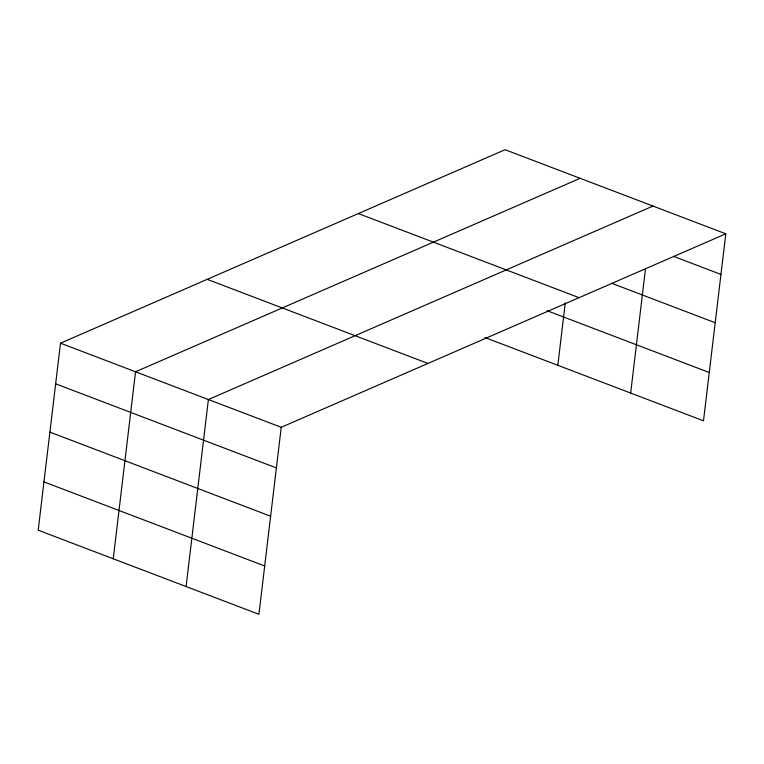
<?xml version="1.0" encoding="UTF-8"?>
<svg xmlns="http://www.w3.org/2000/svg" width="764" height="764" viewBox="0 0 764 764"><rect width="100%" height="100%" fill="white"/><g stroke="black" fill="none" stroke-linecap="round" stroke-linejoin="round"><path stroke-width="1.15" d="M725.8 233.813L505.071 149.706L60.499 343.189L38.2 530.187L258.929 614.294L281.228 427.296L725.8 233.813L703.501 420.811L484.987 337.545M113.244 558.78L135.543 371.791L580.124 178.308M186.091 586.532L208.381 399.543L652.962 206.06M557.825 365.297L565.274 302.773M630.663 393.049L645.446 269.062M673.504 256.351L720.958 274.438M611.458 283.205L715.199 322.742M358.364 213.557L579.093 297.664M547.024 310.69L709.259 372.507M207.206 279.337L427.935 363.444M60.499 343.189L281.228 427.296M55.657 383.814L276.377 467.921M49.899 432.118L270.618 516.225M43.959 481.883L264.688 565.99"/></g></svg>
